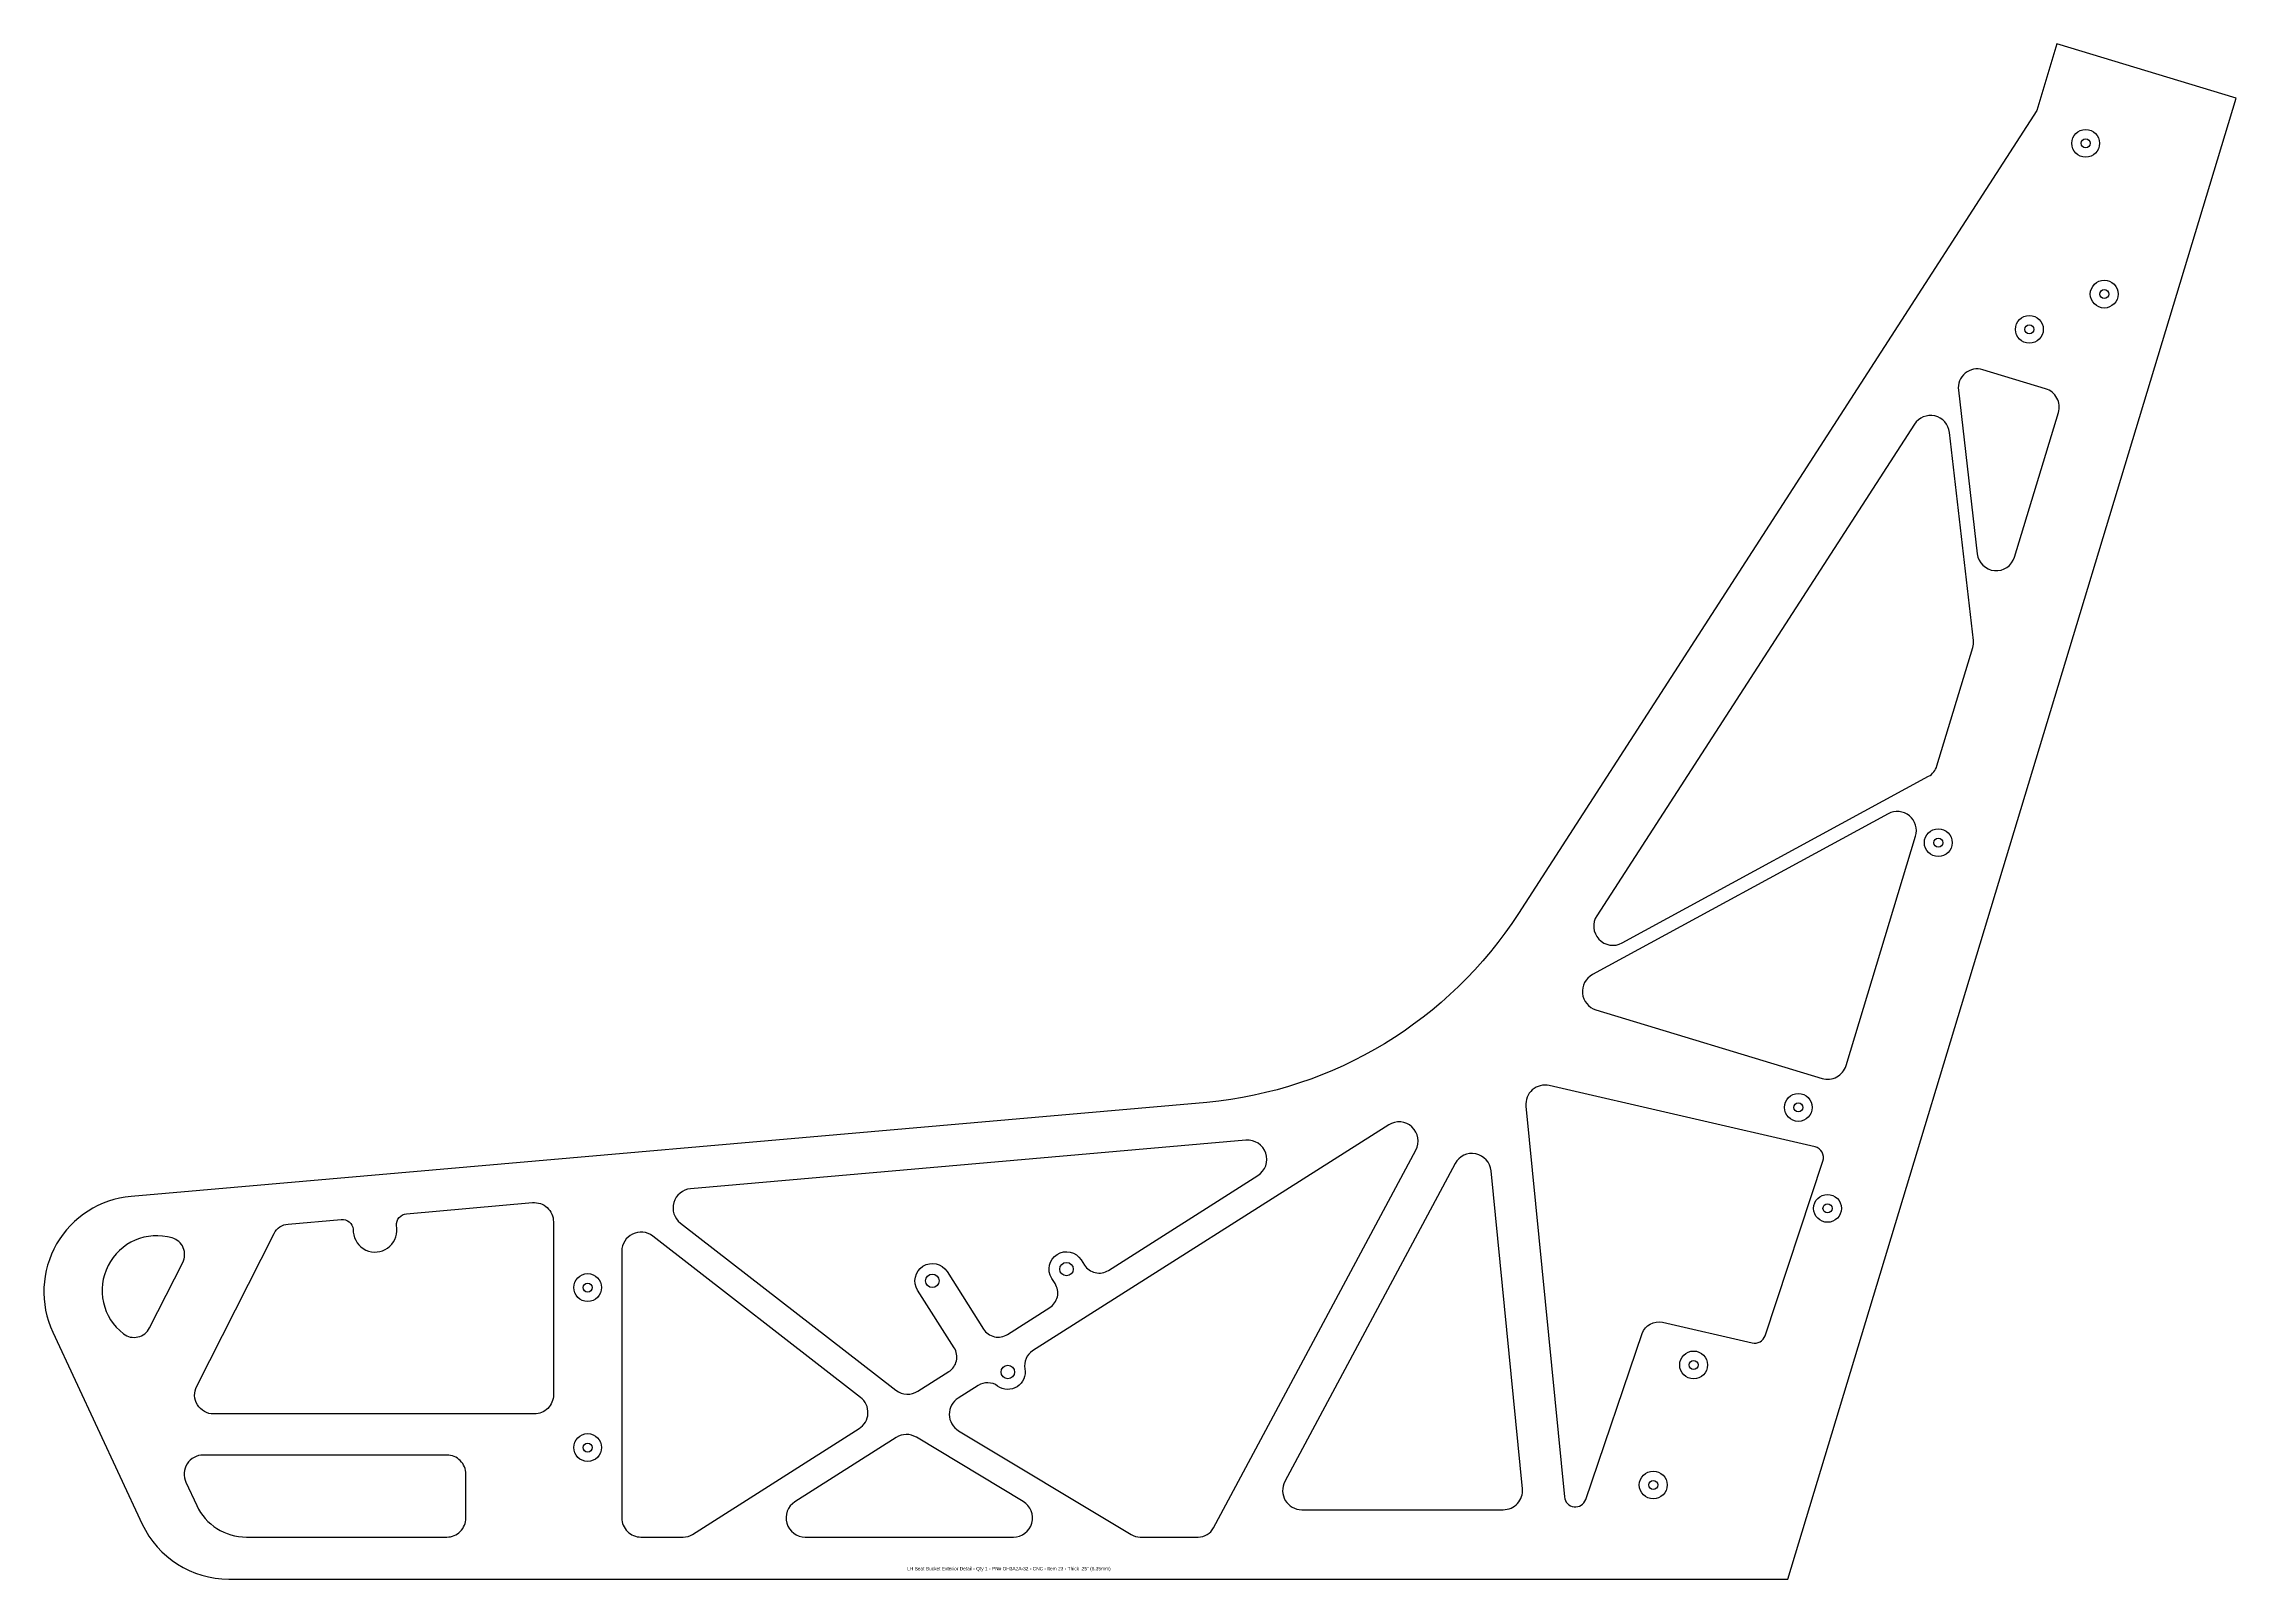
# Model space of a CAD drawing. Extents: x 2.7 to 34.2, y 4.5 to 26.6.
import ezdxf

# ---------------------------------------------------------------- set-up
doc = ezdxf.new("R2010")
doc.units = 0
doc.header["$MEASUREMENT"] = 0
doc.layers.get('0').update_dxf_attribs({"linetype": 'CONTINUOUS'})
doc.layers.add('Info', color=4, linetype='CONTINUOUS')
doc.styles.add('Annotative', font='txt')

msp = doc.modelspace()

# ---------------------------------------------------------------- linework, layer by layer
at = {"color": 7, "linetype": 'Continuous'}
for points in [[(19.426, 11.314), (3.939, 9.959, 0.520567), (2.813, 8.008), (4.101, 5.245, 0.291473), (5.347, 4.451), (27.788, 4.451), (34.24, 25.769), (31.66, 26.55), (31.37, 25.593), (23.91, 14.034, -0.230069)], [(30.596, 21.86, 0.53975), (30.242, 21.565), (30.513, 19.211, 0.813898), (31.05, 19.163), (31.681, 21.243, 0.414214), (31.497, 21.586)], [(30.114, 20.957, 0.703909), (29.609, 21.075), (25.037, 14.001, 0.777147), (25.401, 13.609), (29.813, 16.008, 0.197054), (29.933, 16.156), (30.449, 17.86, 0.102598), (30.458, 17.961)], [(29.626, 15.146, 0.670768), (29.231, 15.468), (24.974, 13.153, 0.665595), (25.025, 12.647), (28.281, 11.66, 0.414214), (28.625, 11.843)], [(20.159, 10.262, 0.785441), (19.987, 10.769), (11.992, 10.07, 0.682115), (11.848, 9.577), (14.949, 7.171, 0.316334), (15.266, 7.156), (15.71, 7.438, 0.414214), (15.787, 7.783), (15.261, 8.611, -1), (15.684, 8.879), (16.209, 8.051, 0.414214), (16.555, 7.974), (17.163, 8.36, 0.414214), (17.24, 8.705), (17.192, 8.78, -1), (17.615, 9.048), (17.662, 8.973, 0.414214), (18.007, 8.896)], [(15.845, 7.057, 0.557418), (15.85, 6.588), (18.335, 5.093, 0.136298), (18.464, 5.057), (19.3, 5.057, 0.276543), (19.52, 5.189), (22.432, 10.628, 0.771328), (22.042, 10.991), (16.917, 7.738, 0.307627), (16.806, 7.48, -0.679565), (16.413, 7.231, 0.307627), (16.132, 7.239)], [(20.547, 5.856, 0.566731), (20.79, 5.451), (23.691, 5.451, 0.443282), (23.966, 5.753), (23.515, 10.33, 0.741355), (22.998, 10.433)], [(7.762, 9.541, -0.414214), (7.906, 9.712), (9.72, 9.871, -0.440011), (10.019, 9.596), (10.019, 7.104, -0.414214), (9.744, 6.829), (5.129, 6.829, -0.559535), (4.884, 7.229), (5.999, 9.427, -0.259017), (6.201, 9.563), (6.964, 9.63, -0.414214), (7.135, 9.487), (7.138, 9.447, 1), (7.766, 9.502)], [(4.684, 9.01, 0.469759), (4.531, 9.363, 0.829496), (3.83, 7.983, 0.469759), (4.206, 8.068)], [(14.44, 7.068), (11.448, 9.389, 0.623693), (11.003, 9.171), (11.003, 5.332, 0.414214), (11.279, 5.057), (11.887, 5.057, 0.142365), (12.021, 5.096), (14.418, 6.618, 0.519371)], [(15.243, 6.494, 0.284177), (14.953, 6.491), (13.495, 5.565, 0.750754), (13.643, 5.057), (16.639, 5.057, 0.760102), (16.781, 5.569)], [(8.759, 5.962, 0.414214), (8.484, 6.238), (4.979, 6.238, 0.548619), (4.729, 5.846), (4.885, 5.512, 0.291473), (5.599, 5.057), (8.484, 5.057, 0.414214), (8.759, 5.332)]]:
    msp.add_lwpolyline(points, format="xyb", close=True, dxfattribs=at)
for points in [[(25.984, 8.149), (27.274, 7.851, 0.387211), (27.459, 7.955), (28.292, 10.47, 0.441742), (28.178, 10.673), (24.353, 11.556, 0.512979), (24.017, 11.26), (24.571, 5.634, 0.806443), (24.877, 5.598)], [(24.877, 5.598), (25.691, 7.986, -0.384687), (25.984, 8.149)]]:
    msp.add_lwpolyline(points, format="xyb", dxfattribs=at)
for centre, radius in [((32.074, 25.119), 0.2), ((32.341, 22.948), 0.2), ((31.264, 22.441), 0.2), ((29.952, 15.052), 0.2), ((27.938, 11.241), 0.2), ((28.358, 9.788), 0.2), ((10.511, 8.649), 0.2), ((15.473, 8.745), 0.0968), ((17.404, 8.914), 0.0968), ((26.43, 7.535), 0.2), ((16.56, 7.433), 0.0968), ((10.511, 6.346), 0.2), ((25.849, 5.807), 0.2)]:
    msp.add_circle(centre, radius, dxfattribs=at)
for centre in [(32.074, 25.119), (32.341, 22.948), (31.264, 22.441), (29.952, 15.052), (27.938, 11.241), (28.358, 9.788), (10.511, 8.649), (26.43, 7.535), (10.511, 6.346), (25.849, 5.807)]:
    msp.add_circle(centre, 0.065)

# ---------------------------------------------------------------- texts
at = {"layer": 'Info', "insert": (16.575, 4.628), "char_height": 0.05, "attachment_point": 2, "style": 'Annotative'}
msp.add_mtext_dynamic_manual_height_columns('LH Seat Bucket Exterior Detail - Qty 1 - PN# OH3A2A-32 - CNC - Item 23 - Thick .25" (6.35mm)', width=5.31726, gutter_width=0.625, heights=[0.083], dxfattribs=at)

doc.saveas('drawing.dxf')
